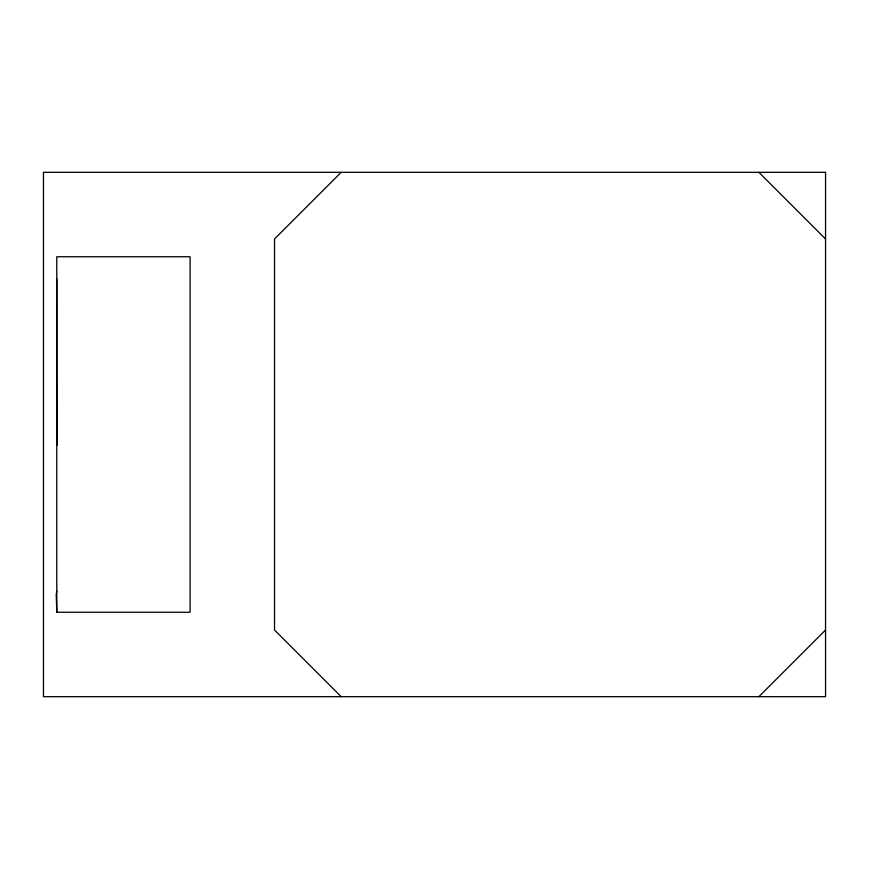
<?xml version="1.0" encoding="UTF-8"?>
<svg xmlns="http://www.w3.org/2000/svg" width="869" height="869" viewBox="0 0 869 869"><rect width="100%" height="100%" fill="white"/><g stroke="black" fill="none" stroke-linecap="round" stroke-linejoin="round"><path stroke-width="1.3" d="M56.843 591.116L56.235 594.363L56.778 612.254L190.094 612.254L190.094 256.746L56.778 256.746L56.778 612.254M341.18 172.323L274.528 238.975L274.528 630.025L341.18 696.677M758.898 696.677L825.55 630.025M758.898 172.323L825.55 238.975M56.778 278.971L56.919 445.319M825.55 172.323L43.45 172.323L43.45 696.677L825.55 696.677L825.55 172.323"/></g></svg>
